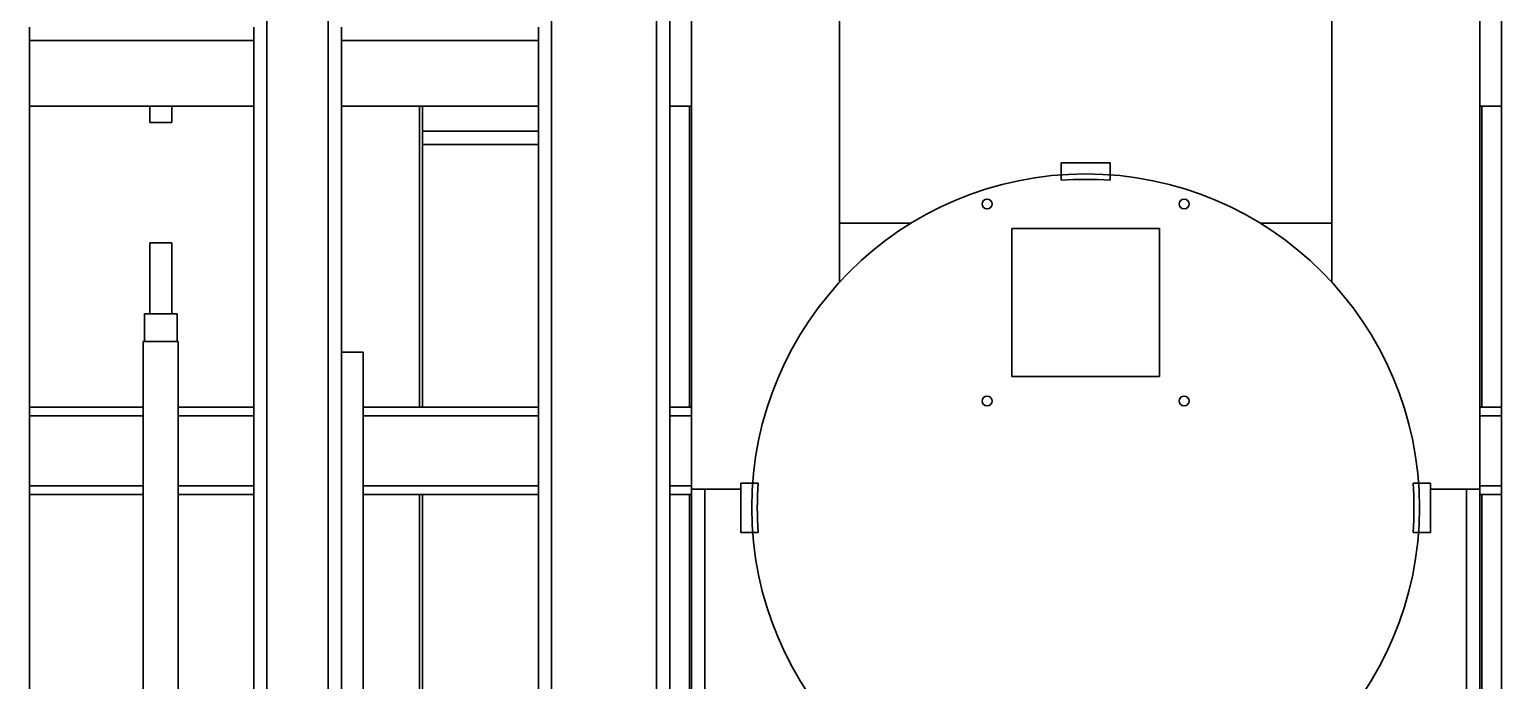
# Model space of a CAD drawing. Header units: millimetres. Extents: x -1052 to 3351, y 0 to 2015.
# Drawn here: x -378.2 to -358.31, y 1727.08 to 1735.88 of the extents above; entities that cross this region are included whole.
import ezdxf

# ---------------------------------------------------------------- set-up
doc = ezdxf.new("R2010")
doc.units = ezdxf.units.MM

msp = doc.modelspace()

# ---------------------------------------------------------------- linework, layer by layer
at = {"color": 7, "linetype": 'Continuous', "lineweight": 35}
for p, q in [((-371.1464, 1700.3826), (-371.1464, 1767.8333)), ((-371.1464, 1700.3826), (-371.1464, 1767.8333)), ((-369.7264, 1700.3826), (-369.7264, 1767.8333)), ((-369.7264, 1700.3826), (-369.7264, 1767.8333)), ((-374.9923, 1700.3826), (-374.9923, 1757.1832)), ((-374.9923, 1700.3826), (-374.9923, 1757.1832)), ((-374.1639, 1700.3826), (-374.1639, 1757.1832)), ((-374.1639, 1700.3826), (-374.1639, 1757.1832)), ((-369.5489, 1700.3826), (-369.5489, 1748.6039)), ((-369.5489, 1700.3826), (-369.5489, 1748.6039)), ((-358.3071, 1700.3826), (-358.3071, 1748.6039)), ((-358.3071, 1700.3826), (-358.3071, 1748.6039)), ((-369.253, 1729.6704), (-369.253, 1748.1602)), ((-369.253, 1729.6704), (-369.253, 1748.1602)), ((-358.6029, 1748.1602), (-358.6029, 1729.6704)), ((-358.6029, 1748.1602), (-358.6029, 1729.6704)), ((-367.2561, 1736.1492), (-367.2561, 1733.2648)), ((-367.2561, 1736.1492), (-367.2561, 1733.2648)), ((-360.5998, 1733.2648), (-360.5998, 1736.1492)), ((-360.5998, 1733.2648), (-360.5998, 1736.1492)), ((-378.2021, 1735.9125), (-378.2021, 1735.735)), ((-378.2021, 1735.9125), (-378.2021, 1735.735)), ((-375.1698, 1735.735), (-375.1698, 1735.9125)), ((-375.1698, 1735.735), (-375.1698, 1735.9125)), ((-373.9864, 1735.9125), (-373.9864, 1735.735)), ((-373.9864, 1735.9125), (-373.9864, 1735.735)), ((-371.3239, 1735.735), (-371.3239, 1735.9125)), ((-371.3239, 1735.735), (-371.3239, 1735.9125)), ((-378.2021, 1720.6474), (-378.2021, 1735.735)), ((-375.1698, 1735.735), (-378.2021, 1735.735)), ((-378.2021, 1720.6474), (-378.2021, 1735.735)), ((-375.1698, 1735.735), (-378.2021, 1735.735)), ((-375.1698, 1720.6474), (-375.1698, 1735.735)), ((-375.1698, 1720.6474), (-375.1698, 1735.735)), ((-371.3239, 1735.735), (-373.9864, 1735.735)), ((-373.9864, 1720.6474), (-373.9864, 1735.735)), ((-371.3239, 1735.735), (-373.9864, 1735.735)), ((-373.9864, 1720.6474), (-373.9864, 1735.735)), ((-371.3239, 1720.6474), (-371.3239, 1735.735)), ((-371.3239, 1720.6474), (-371.3239, 1735.735)), ((-375.1698, 1734.8475), (-378.2021, 1734.8475)), ((-375.1698, 1734.8475), (-378.2021, 1734.8475)), ((-376.575, 1734.8475), (-376.575, 1734.6257)), ((-376.575, 1734.8475), (-376.575, 1734.6257)), ((-376.2791, 1734.6257), (-376.2791, 1734.8475)), ((-376.2791, 1734.6257), (-376.2791, 1734.8475)), ((-371.3239, 1734.8475), (-373.9864, 1734.8475)), ((-371.3239, 1734.8475), (-373.9864, 1734.8475)), ((-372.9323, 1734.8475), (-372.9323, 1730.7798)), ((-372.9323, 1734.8475), (-372.9323, 1730.7798)), ((-372.8918, 1734.8475), (-372.8918, 1730.7798)), ((-372.8918, 1734.8475), (-372.8918, 1730.7798)), ((-369.253, 1734.8475), (-369.5489, 1734.8475)), ((-369.253, 1734.8475), (-369.5489, 1734.8475)), ((-369.2826, 1730.7798), (-369.2826, 1734.8475)), ((-369.2826, 1730.7798), (-369.2826, 1734.8475)), ((-358.3071, 1734.8475), (-358.6029, 1734.8475)), ((-358.3071, 1734.8475), (-358.6029, 1734.8475)), ((-358.5733, 1730.7798), (-358.5733, 1734.8475)), ((-358.5733, 1730.7798), (-358.5733, 1734.8475)), ((-376.2791, 1734.6257), (-376.575, 1734.6257)), ((-376.2791, 1734.6257), (-376.575, 1734.6257)), ((-371.3239, 1734.5073), (-372.8918, 1734.5073)), ((-371.3239, 1734.5073), (-372.8918, 1734.5073)), ((-371.3239, 1734.3298), (-372.8918, 1734.3298)), ((-371.3239, 1734.3298), (-372.8918, 1734.3298)), ((-364.2608, 1733.844), (-364.2608, 1734.0784)), ((-364.2608, 1734.0784), (-363.5952, 1734.0784)), ((-364.2608, 1733.844), (-364.2608, 1734.0784)), ((-364.2608, 1734.0784), (-363.5952, 1734.0784)), ((-363.5952, 1733.844), (-363.5952, 1734.0784)), ((-363.5952, 1733.844), (-363.5952, 1734.0784)), ((-367.2561, 1733.2648), (-367.2561, 1732.4648)), ((-366.2866, 1733.2648), (-367.2561, 1733.2648)), ((-367.2561, 1733.2648), (-367.2561, 1732.4648)), ((-366.2866, 1733.2648), (-367.2561, 1733.2648)), ((-360.5998, 1733.2648), (-361.5694, 1733.2648)), ((-360.5998, 1733.2648), (-361.5694, 1733.2648)), ((-360.5998, 1732.4648), (-360.5998, 1733.2648)), ((-360.5998, 1732.4648), (-360.5998, 1733.2648)), ((-362.9295, 1733.1908), (-364.9264, 1733.1908)), ((-364.9264, 1733.1908), (-364.9264, 1731.194)), ((-362.9295, 1733.1908), (-364.9264, 1733.1908)), ((-364.9264, 1733.1908), (-364.9264, 1731.194)), ((-362.9295, 1731.194), (-362.9295, 1733.1908)), ((-362.9295, 1731.194), (-362.9295, 1733.1908)), ((-376.575, 1732.9986), (-376.575, 1732.0371)), ((-376.2791, 1732.9986), (-376.575, 1732.9986)), ((-376.575, 1732.9986), (-376.575, 1732.0371)), ((-376.2791, 1732.9986), (-376.575, 1732.9986)), ((-376.2791, 1732.0371), (-376.2791, 1732.9986)), ((-376.2791, 1732.0371), (-376.2791, 1732.9986)), ((-376.6489, 1732.0371), (-376.6489, 1731.6673)), ((-376.6489, 1732.0371), (-376.2052, 1732.0371)), ((-376.6489, 1732.0371), (-376.6489, 1731.6673)), ((-376.6489, 1732.0371), (-376.2052, 1732.0371)), ((-376.2052, 1731.6673), (-376.2052, 1732.0371)), ((-376.2052, 1731.6673), (-376.2052, 1732.0371)), ((-376.6637, 1731.6673), (-376.6637, 1720.6474)), ((-376.5002, 1731.6673), (-376.6637, 1731.6673)), ((-376.6637, 1731.6673), (-376.6637, 1720.6474)), ((-376.5002, 1731.6673), (-376.6637, 1731.6673)), ((-376.1904, 1731.6673), (-376.5002, 1731.6673)), ((-376.1904, 1731.6673), (-376.5002, 1731.6673)), ((-376.1904, 1720.6474), (-376.1904, 1731.6673)), ((-376.1904, 1720.6474), (-376.1904, 1731.6673)), ((-373.6906, 1731.5194), (-373.9864, 1731.5194)), ((-373.6906, 1731.5194), (-373.9864, 1731.5194)), ((-373.6906, 1720.6474), (-373.6906, 1731.5194)), ((-373.6906, 1720.6474), (-373.6906, 1731.5194)), ((-364.9264, 1731.194), (-362.9295, 1731.194)), ((-364.9264, 1731.194), (-362.9295, 1731.194)), ((-376.6637, 1730.7798), (-378.2021, 1730.7798)), ((-376.6637, 1730.7798), (-378.2021, 1730.7798)), ((-375.1698, 1730.7798), (-376.1904, 1730.7798)), ((-375.1698, 1730.7798), (-376.1904, 1730.7798)), ((-371.3239, 1730.7798), (-373.6906, 1730.7798)), ((-371.3239, 1730.7798), (-373.6906, 1730.7798)), ((-369.253, 1730.7798), (-369.5489, 1730.7798)), ((-369.253, 1730.7798), (-369.5489, 1730.7798)), ((-358.3071, 1730.7798), (-358.6029, 1730.7798)), ((-358.3071, 1730.7798), (-358.6029, 1730.7798)), ((-376.6637, 1730.6614), (-378.2021, 1730.6614)), ((-376.6637, 1730.6614), (-378.2021, 1730.6614)), ((-375.1698, 1730.6614), (-376.1904, 1730.6614)), ((-375.1698, 1730.6614), (-376.1904, 1730.6614)), ((-371.3239, 1730.6614), (-373.6906, 1730.6614)), ((-371.3239, 1730.6614), (-373.6906, 1730.6614)), ((-369.253, 1730.6614), (-369.5489, 1730.6614)), ((-369.253, 1730.6614), (-369.5489, 1730.6614)), ((-358.3071, 1730.6614), (-358.6029, 1730.6614)), ((-358.3071, 1730.6614), (-358.6029, 1730.6614)), ((-376.6637, 1729.7148), (-378.2021, 1729.7148)), ((-376.6637, 1729.7148), (-378.2021, 1729.7148)), ((-375.1698, 1729.7148), (-376.1904, 1729.7148)), ((-375.1698, 1729.7148), (-376.1904, 1729.7148)), ((-371.3239, 1729.7148), (-373.6906, 1729.7148)), ((-371.3239, 1729.7148), (-373.6906, 1729.7148)), ((-369.253, 1729.7148), (-369.5489, 1729.7148)), ((-369.253, 1729.7148), (-369.5489, 1729.7148)), ((-368.353, 1729.7518), (-368.5874, 1729.7518)), ((-368.5874, 1729.0861), (-368.5874, 1729.7518)), ((-368.353, 1729.7518), (-368.5874, 1729.7518)), ((-368.5874, 1729.0861), (-368.5874, 1729.7518)), ((-359.5029, 1729.7518), (-359.2686, 1729.7518)), ((-359.5029, 1729.7518), (-359.2686, 1729.7518)), ((-359.2686, 1729.7518), (-359.2686, 1729.0861)), ((-359.2686, 1729.7518), (-359.2686, 1729.0861)), ((-358.3071, 1729.7148), (-358.6029, 1729.7148)), ((-358.3071, 1729.7148), (-358.6029, 1729.7148)), ((-376.6637, 1729.5964), (-378.2021, 1729.5964)), ((-376.6637, 1729.5964), (-378.2021, 1729.5964)), ((-375.1698, 1729.5964), (-376.1904, 1729.5964)), ((-375.1698, 1729.5964), (-376.1904, 1729.5964)), ((-371.3239, 1729.5964), (-373.6906, 1729.5964)), ((-371.3239, 1729.5964), (-373.6906, 1729.5964)), ((-372.9323, 1729.5964), (-372.9323, 1721.9047)), ((-372.9323, 1729.5964), (-372.9323, 1721.9047)), ((-372.8918, 1729.5964), (-372.8918, 1721.9047)), ((-372.8918, 1729.5964), (-372.8918, 1721.9047)), ((-369.253, 1729.5964), (-369.5489, 1729.5964)), ((-369.253, 1729.5964), (-369.5489, 1729.5964)), ((-369.2826, 1721.9047), (-369.2826, 1729.5964)), ((-369.2826, 1721.9047), (-369.2826, 1729.5964)), ((-369.253, 1729.6704), (-368.5874, 1729.6704)), ((-369.253, 1720.808), (-369.253, 1729.6704)), ((-369.253, 1729.6704), (-368.5874, 1729.6704)), ((-369.253, 1720.808), (-369.253, 1729.6704)), ((-369.0755, 1721.0172), (-369.0755, 1729.6704)), ((-369.0755, 1721.0172), (-369.0755, 1729.6704)), ((-359.2686, 1729.6704), (-358.6029, 1729.6704)), ((-359.2686, 1729.6704), (-358.6029, 1729.6704)), ((-358.7804, 1729.6704), (-358.7804, 1721.0172)), ((-358.7804, 1729.6704), (-358.7804, 1721.0172)), ((-358.6029, 1729.6704), (-358.6029, 1720.808)), ((-358.6029, 1729.6704), (-358.6029, 1720.808)), ((-358.3071, 1729.5964), (-358.6029, 1729.5964)), ((-358.3071, 1729.5964), (-358.6029, 1729.5964)), ((-358.5733, 1721.9047), (-358.5733, 1729.5964)), ((-358.5733, 1721.9047), (-358.5733, 1729.5964)), ((-368.353, 1729.0861), (-368.5874, 1729.0861)), ((-368.353, 1729.0861), (-368.5874, 1729.0861)), ((-359.5029, 1729.0861), (-359.2686, 1729.0861)), ((-359.5029, 1729.0861), (-359.2686, 1729.0861))]:
    msp.add_line(p, q, dxfattribs=at)
for centre, radius in [((-363.928, 1729.4189), 4.5115), ((-363.928, 1729.4189), 4.5115), ((-365.2592, 1733.5237), 0.0666), ((-365.2592, 1733.5237), 0.0666), ((-362.5967, 1733.5237), 0.0666), ((-362.5967, 1733.5237), 0.0666), ((-365.2592, 1730.8611), 0.0666), ((-365.2592, 1730.8611), 0.0666), ((-362.5967, 1730.8611), 0.0666), ((-362.5967, 1730.8611), 0.0666)]:
    msp.add_circle(centre, radius, dxfattribs=at)
for start, end in [(85.69878, 94.30122), (85.69878, 94.30122), (175.69878, 184.30122), (175.69878, 184.30122), (355.69878, 4.30122), (355.69878, 4.30122)]:
    msp.add_arc((-363.928, 1729.4189), 4.4375, start, end, dxfattribs=at)

doc.saveas('drawing.dxf')
